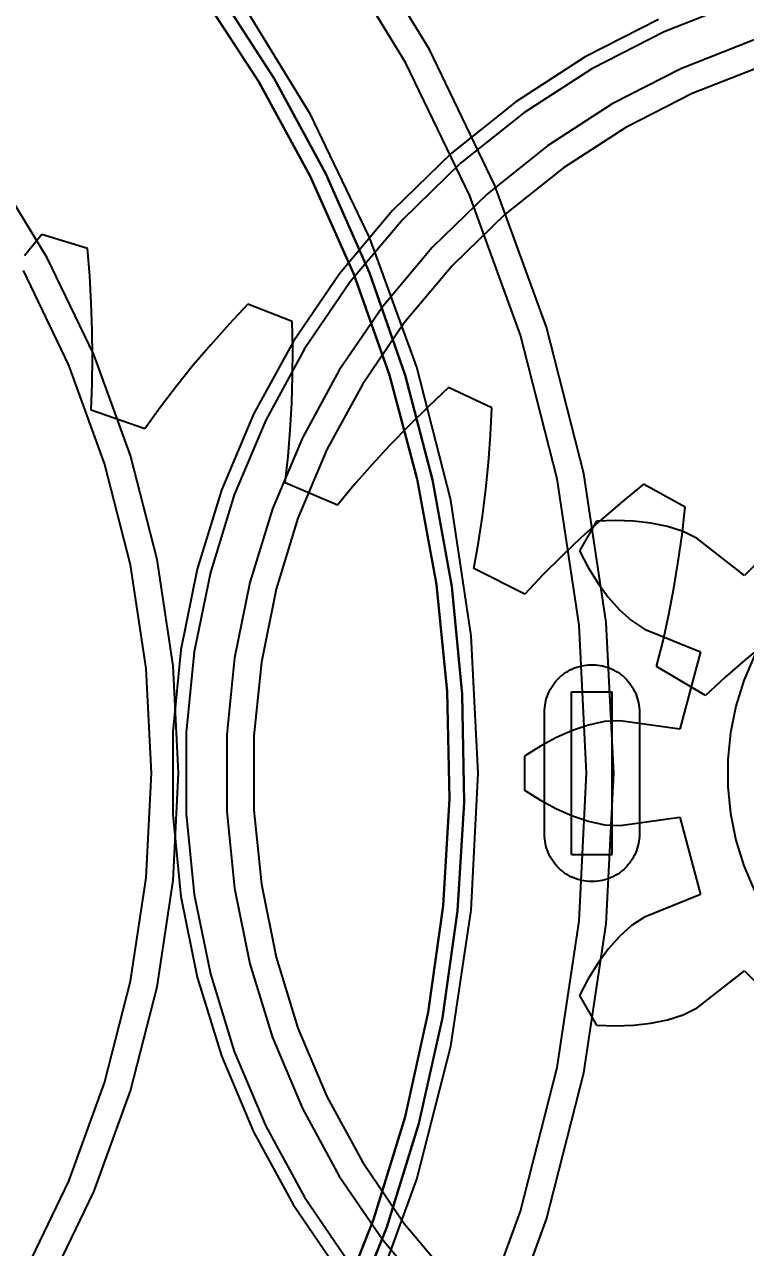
# Model space of a CAD drawing. Header units: millimetres. Extents: x -9 to 221, y -53 to 196.
# Drawn here: x 32.06 to 37.38, y 142.2 to 151.22 of the extents above; entities that cross this region are included whole.
import ezdxf

# ---------------------------------------------------------------- set-up
doc = ezdxf.new("R2010")
doc.units = ezdxf.units.MM
doc.linetypes.add('DASHED', pattern=[1.524, 1.27, -0.254])
for name, color, linetype in [('DIMS', 3, 'CONTINUOUS'), ('HIDDEN', 8, 'DASHED'), ('VISIBLE', 7, 'CONTINUOUS')]:
    doc.layers.add(name, color=color, linetype=linetype)
doc.styles.add('OpenSansCondensed-Light', font='OpenSansCondensed-Light.ttf')
doc.dimstyles.new('EZDXF', dxfattribs={"dimtxt": 0.25, "dimasz": 0.175, "dimexe": 0.375, "dimexo": 0.125, "dimgap": 0.1, "dimtad": 1, "dimlfac": 100, "dimzin": 12, "dimdsep": 46, "dimtxsty": 'OpenSansCondensed-Light', "dimblk": 'ARCHTICK', "dimcen": 2.5, "dimazin": 3, "dimtfac": 0.5, "dimtmove": 2, "dimatfit": 3})

# ---------------------------------------------------------------- blocks, each defined once
blk = doc.blocks.new('_ARCHTICK')
at = {"color": 0, "linetype": 'BYBLOCK', "const_width": 0.15}
blk.add_lwpolyline([(-0.5, -0.5), (0.5, 0.5)], dxfattribs=at)

msp = doc.modelspace()

# ---------------------------------------------------------------- linework, layer by layer
at = {"layer": 'HIDDEN'}
for points in [[(36.41, 145.7), (36.35454, 146.81118), (36.18872, 147.91131), (35.91419, 148.98947), (35.53367, 150.03493), (35.05095, 151.03731), (34.47082, 151.98665), (33.79906, 152.87351), (33.04232, 153.68907), (32.20815, 154.42524), (31.30482, 155.07469)], [(36.21, 145.7), (36.15554, 146.79126), (35.99269, 147.87168), (35.72308, 148.93052), (35.34938, 149.95725), (34.87531, 150.94166), (34.30558, 151.87399), (33.64585, 152.74495), (32.90268, 153.5459), (32.08345, 154.26887), (31.19631, 154.90668)], [(35.41, 145.7), (35.35951, 146.71161), (35.20855, 147.71316), (34.95862, 148.69471), (34.6122, 149.6465), (34.17273, 150.55906), (33.64459, 151.42333), (33.03301, 152.23072), (32.34409, 152.97321), (31.58466, 153.64341)], [(31.47901, 137.94101), (32.07613, 138.46077), (32.63003, 139.02635), (33.13722, 139.63417), (33.59448, 140.2804), (33.99892, 140.96093), (34.34798, 141.67146), (34.63945, 142.40748), (34.87149, 143.16436), (35.04261, 143.93728), (35.15176, 144.72136), (35.19822, 145.51163), (35.18171, 146.3031), (35.10233, 147.09075), (34.96058, 147.86959), (34.75737, 148.63471), (34.49397, 149.38124), (34.17206, 150.10448), (33.79367, 150.79983), (33.3612, 151.4629), (32.87738, 152.08949), (32.34528, 152.67563), (31.76827, 153.21762)], [(31.53877, 137.84793), (32.1421, 138.37179), (32.70194, 138.94188), (33.21478, 139.55461), (33.67737, 140.2061), (34.0868, 140.89224), (34.44049, 141.60872), (34.73619, 142.35101), (34.97206, 143.11442), (35.14659, 143.89415), (35.25869, 144.68526), (35.30765, 145.48278), (35.29317, 146.28167), (35.21533, 147.07689), (35.07462, 147.86342), (34.87194, 148.6363), (34.60856, 149.39066), (34.28614, 150.12174), (33.90671, 150.82493), (33.47268, 151.49578), (32.98678, 152.13008), (32.45206, 152.72381), (31.87192, 153.27323)], [(37.33908, 151.38756), (36.78228, 151.16904), (36.25, 150.89615), (35.74754, 150.57163), (35.27988, 150.19869), (34.85169, 149.78104), (34.4672, 149.32283), (34.13025, 148.82861), (33.84419, 148.3033), (33.61184, 147.75212), (33.43554, 147.18054), (33.31702, 146.59425), (33.25746, 145.99908), (33.25746, 145.40092), (33.31702, 144.80575), (33.43554, 144.21946), (33.61184, 143.64788), (33.84419, 143.0967), (34.13025, 142.57139), (34.4672, 142.07717)], [(37.33908, 151.38756), (36.78228, 151.16904), (36.25, 150.89615), (35.74754, 150.57163), (35.27988, 150.19869), (34.85169, 149.78104), (34.4672, 149.32283), (34.13025, 148.82861), (33.84419, 148.3033), (33.61184, 147.75212), (33.43554, 147.18054), (33.31702, 146.59425), (33.25746, 145.99908), (33.25746, 145.40092), (33.31702, 144.80575), (33.43554, 144.21946), (33.61184, 143.64788), (33.84419, 143.0967), (34.13025, 142.57139), (34.4672, 142.07717)], [(37.33908, 151.38756), (36.78228, 151.16904), (36.25, 150.89615), (35.74754, 150.57163), (35.27988, 150.19869), (34.85169, 149.78104), (34.4672, 149.32283), (34.13025, 148.82861), (33.84419, 148.3033), (33.61184, 147.75212), (33.43554, 147.18054), (33.31702, 146.59425), (33.25746, 145.99908), (33.25746, 145.40092), (33.31702, 144.80575), (33.43554, 144.21946), (33.61184, 143.64788), (33.84419, 143.0967), (34.13025, 142.57139), (34.4672, 142.07717)], [(37.33908, 151.38756), (36.78228, 151.16904), (36.25, 150.89615), (35.74754, 150.57163), (35.27988, 150.19869), (34.85169, 149.78104), (34.4672, 149.32283), (34.13025, 148.82861), (33.84419, 148.3033), (33.61184, 147.75212), (33.43554, 147.18054), (33.31702, 146.59425), (33.25746, 145.99908), (33.25746, 145.40092), (33.31702, 144.80575), (33.43554, 144.21946), (33.61184, 143.64788), (33.84419, 143.0967), (34.13025, 142.57139), (34.4672, 142.07717)], [(36.74115, 151.26019), (36.2, 150.98275), (35.68916, 150.65282), (35.21372, 150.27367), (34.77838, 149.84905), (34.38749, 149.38321), (34.04493, 148.88075), (33.75409, 148.34669), (33.51788, 147.78632), (33.33863, 147.20522), (33.21813, 146.60916), (33.15758, 146.00406), (33.15758, 145.39594), (33.21813, 144.79084), (33.33863, 144.19478), (33.51788, 143.61368), (33.75409, 143.05331), (34.04493, 142.51925), (34.38749, 142.01679)], [(36.74115, 151.26019), (36.2, 150.98275), (35.68916, 150.65282), (35.21372, 150.27367), (34.77838, 149.84905), (34.38749, 149.38321), (34.04493, 148.88075), (33.75409, 148.34669), (33.51788, 147.78632), (33.33863, 147.20522), (33.21813, 146.60916), (33.15758, 146.00406), (33.15758, 145.39594), (33.21813, 144.79084), (33.33863, 144.19478), (33.51788, 143.61368), (33.75409, 143.05331), (34.04493, 142.51925), (34.38749, 142.01679)], [(37.98163, 151.25709), (37.43463, 151.10319), (36.90566, 150.89558), (36.4, 150.63634), (35.92266, 150.32805), (35.47839, 149.97375), (35.0716, 149.57698), (34.70634, 149.14169), (34.38624, 148.67218), (34.11448, 148.17314), (33.89375, 147.64951), (33.72626, 147.10652), (33.61366, 146.54954), (33.55709, 145.98412), (33.55709, 145.41588), (33.61366, 144.85046), (33.72626, 144.29348), (33.89375, 143.75049), (34.11448, 143.22686), (34.38624, 142.72782), (34.70634, 142.25831), (35.0716, 141.82302)], [(37.98163, 151.25709), (37.43463, 151.10319), (36.90566, 150.89558), (36.4, 150.63634), (35.92266, 150.32805), (35.47839, 149.97375), (35.0716, 149.57698), (34.70634, 149.14169), (34.38624, 148.67218), (34.11448, 148.17314), (33.89375, 147.64951), (33.72626, 147.10652), (33.61366, 146.54954), (33.55709, 145.98412), (33.55709, 145.41588), (33.61366, 144.85046), (33.72626, 144.29348), (33.89375, 143.75049), (34.11448, 143.22686), (34.38624, 142.72782), (34.70634, 142.25831), (35.0716, 141.82302)], [(37.49832, 150.9136), (36.98792, 150.71328), (36.5, 150.46314), (36.03941, 150.16566), (35.61073, 149.8238), (35.21821, 149.44095), (34.86577, 149.02092), (34.5569, 148.56789), (34.29467, 148.08636), (34.08169, 147.58111), (33.92007, 147.05717), (33.81143, 146.51973), (33.75684, 145.97415), (33.75684, 145.42585), (33.81143, 144.88027), (33.92007, 144.34283), (34.08169, 143.81889), (34.29467, 143.31364), (34.5569, 142.83211), (34.86577, 142.37908), (35.21821, 141.95905)], [(37.49832, 150.9136), (36.98792, 150.71328), (36.5, 150.46314), (36.03941, 150.16566), (35.61073, 149.8238), (35.21821, 149.44095), (34.86577, 149.02092), (34.5569, 148.56789), (34.29467, 148.08636), (34.08169, 147.58111), (33.92007, 147.05717), (33.81143, 146.51973), (33.75684, 145.97415), (33.75684, 145.42585), (33.81143, 144.88027), (33.92007, 144.34283), (34.08169, 143.81889), (34.29467, 143.31364), (34.5569, 142.83211), (34.86577, 142.37908), (35.21821, 141.95905)], [(33.2, 145.7), (33.16049, 146.49156), (33.04237, 147.27526), (32.8468, 148.0433), (32.57574, 148.78806), (32.23186, 149.50212), (31.8186, 150.17839)], [(33.2, 145.7), (33.16049, 146.49156), (33.04237, 147.27526), (32.8468, 148.0433), (32.57574, 148.78806), (32.23186, 149.50212), (31.8186, 150.17839)], [(32.19258, 149.67391), (32.06418, 149.51671)], [(32.19258, 149.67391), (32.06418, 149.51671)], [(32.52827, 149.56978), (32.19258, 149.67391)], [(32.52827, 149.56978), (32.19258, 149.67391)], [(32.54516, 149.36751), (32.52827, 149.56978)], [(32.54516, 149.36751), (32.52827, 149.56978)], [(33, 145.7), (32.96149, 146.47165), (32.84634, 147.23563), (32.65569, 147.98435), (32.39144, 148.71037), (32.05622, 149.40647)], [(33, 145.7), (32.96149, 146.47165), (32.84634, 147.23563), (32.65569, 147.98435), (32.39144, 148.71037), (32.05622, 149.40647)], [(32.55736, 149.16649), (32.54516, 149.36751)], [(32.55736, 149.16649), (32.54516, 149.36751)], [(32.56469, 148.96683), (32.55736, 149.16649)], [(32.56469, 148.96683), (32.55736, 149.16649)], [(33.71156, 149.15889), (33.57295, 149.01062)], [(33.71156, 149.15889), (33.57295, 149.01062)], [(34.03955, 149.03257), (33.71156, 149.15889)], [(34.03955, 149.03257), (33.71156, 149.15889)], [(32.56694, 148.76864), (32.56469, 148.96683)], [(32.56694, 148.76864), (32.56469, 148.96683)], [(33.57295, 149.01062), (33.43879, 148.86042)], [(33.57295, 149.01062), (33.43879, 148.86042)], [(34.04289, 148.82962), (34.03955, 149.03257)], [(34.04289, 148.82962), (34.03955, 149.03257)], [(33.43879, 148.86042), (33.3093, 148.70827)], [(33.43879, 148.86042), (33.3093, 148.70827)], [(34.04164, 148.62824), (34.04289, 148.82962)], [(34.04164, 148.62824), (34.04289, 148.82962)], [(32.56382, 148.57206), (32.56694, 148.76864)], [(32.56382, 148.57206), (32.56694, 148.76864)], [(33.3093, 148.70827), (33.18471, 148.55413)], [(33.3093, 148.70827), (33.18471, 148.55413)], [(34.03562, 148.42854), (34.04164, 148.62824)], [(34.03562, 148.42854), (34.04164, 148.62824)], [(32.55498, 148.37724), (32.56382, 148.57206)], [(32.55498, 148.37724), (32.56382, 148.57206)], [(33.18471, 148.55413), (33.06532, 148.39792)], [(33.18471, 148.55413), (33.06532, 148.39792)], [(35.19276, 148.54357), (35.04455, 148.40489)], [(35.19276, 148.54357), (35.04455, 148.40489)], [(35.51157, 148.39563), (35.19276, 148.54357)], [(35.51157, 148.39563), (35.19276, 148.54357)], [(34.02462, 148.23064), (34.03562, 148.42854)], [(34.02462, 148.23064), (34.03562, 148.42854)], [(32.95153, 148.23955), (32.55498, 148.37724)], [(32.95153, 148.23955), (32.55498, 148.37724)], [(33.06532, 148.39792), (32.95153, 148.23955)], [(33.06532, 148.39792), (32.95153, 148.23955)], [(35.04455, 148.40489), (34.90066, 148.26398)], [(35.04455, 148.40489), (34.90066, 148.26398)], [(35.50135, 148.1929), (35.51157, 148.39563)], [(35.50135, 148.1929), (35.51157, 148.39563)], [(34.00838, 148.03471), (34.02462, 148.23064)], [(34.00838, 148.03471), (34.02462, 148.23064)], [(34.90066, 148.26398), (34.76129, 148.12082)], [(34.90066, 148.26398), (34.76129, 148.12082)], [(35.48665, 147.99206), (35.50135, 148.1929)], [(35.48665, 147.99206), (35.50135, 148.1929)], [(34.76129, 148.12082), (34.62669, 147.97534)], [(34.76129, 148.12082), (34.62669, 147.97534)], [(33.98655, 147.84092), (34.00838, 148.03471)], [(33.98655, 147.84092), (34.00838, 148.03471)], [(34.62669, 147.97534), (34.49713, 147.82746)], [(34.62669, 147.97534), (34.49713, 147.82746)], [(35.4673, 147.7932), (35.48665, 147.99206)], [(35.4673, 147.7932), (35.48665, 147.99206)], [(34.37301, 147.67704), (33.98655, 147.84092)], [(34.37301, 147.67704), (33.98655, 147.84092)], [(34.49713, 147.82746), (34.37301, 147.67704)], [(34.49713, 147.82746), (34.37301, 147.67704)], [(35.44311, 147.59648), (35.4673, 147.7932)], [(35.44311, 147.59648), (35.4673, 147.7932)], [(36.62954, 147.83069), (36.4724, 147.70221)], [(36.62954, 147.83069), (36.4724, 147.70221)], [(36.93776, 147.66178), (36.62954, 147.83069)], [(36.93776, 147.66178), (36.62954, 147.83069)], [(36.4724, 147.70221), (36.31942, 147.57124)], [(36.4724, 147.70221), (36.31942, 147.57124)], [(36.91403, 147.46019), (36.93776, 147.66178)], [(36.91403, 147.46019), (36.93776, 147.66178)], [(35.41382, 147.40207), (35.44311, 147.59648)], [(35.41382, 147.40207), (35.44311, 147.59648)], [(36.28389, 147.55801), (36.15786, 147.33972)], [(36.28389, 147.55801), (36.15786, 147.33972)], [(36.31942, 147.57124), (36.17081, 147.4377)], [(36.31942, 147.57124), (36.17081, 147.4377)], [(36.42237, 147.56359), (36.28389, 147.55801)], [(36.42237, 147.56359), (36.28389, 147.55801)], [(36.55631, 147.55923), (36.42237, 147.56359)], [(36.55631, 147.55923), (36.42237, 147.56359)], [(36.68494, 147.54476), (36.55631, 147.55923)], [(36.68494, 147.54476), (36.55631, 147.55923)], [(36.80727, 147.51975), (36.68494, 147.54476)], [(36.80727, 147.51975), (36.68494, 147.54476)], [(36.92182, 147.48311), (36.80727, 147.51975)], [(36.92182, 147.48311), (36.80727, 147.51975)], [(37.79184, 147.57467), (37.37533, 147.15816)], [(37.79184, 147.57467), (37.37533, 147.15816)], [(36.17081, 147.4377), (36.02678, 147.30154)], [(36.17081, 147.4377), (36.02678, 147.30154)], [(36.88594, 147.26078), (36.91403, 147.46019)], [(36.88594, 147.26078), (36.91403, 147.46019)], [(37.0248, 147.43081), (36.92182, 147.48311)], [(37.0248, 147.43081), (36.92182, 147.48311)], [(37.37533, 147.15816), (37.0248, 147.43081)], [(37.37533, 147.15816), (37.0248, 147.43081)], [(35.37909, 147.21017), (35.41382, 147.40207)], [(35.37909, 147.21017), (35.41382, 147.40207)], [(36.15786, 147.33972), (36.22227, 147.21701)], [(36.15786, 147.33972), (36.22227, 147.21701)], [(36.02678, 147.30154), (35.88764, 147.16264)], [(36.02678, 147.30154), (35.88764, 147.16264)], [(36.85336, 147.06366), (36.88594, 147.26078)], [(36.85336, 147.06366), (36.88594, 147.26078)], [(35.75375, 147.02085), (35.37909, 147.21017)], [(35.75375, 147.02085), (35.37909, 147.21017)], [(35.88764, 147.16264), (35.75375, 147.02085)], [(35.88764, 147.16264), (35.75375, 147.02085)], [(36.22227, 147.21701), (36.29302, 147.10319)], [(36.22227, 147.21701), (36.29302, 147.10319)], [(36.29302, 147.10319), (36.36986, 146.99903)], [(36.29302, 147.10319), (36.36986, 146.99903)], [(36.81608, 146.86899), (36.85336, 147.06366)], [(36.81608, 146.86899), (36.85336, 147.06366)], [(36.36986, 146.99903), (36.45268, 146.90559)], [(36.36986, 146.99903), (36.45268, 146.90559)], [(36.45268, 146.90559), (36.54169, 146.82471)], [(36.45268, 146.90559), (36.54169, 146.82471)], [(36.54169, 146.82471), (36.63848, 146.76168)], [(36.54169, 146.82471), (36.63848, 146.76168)], [(36.77387, 146.67697), (36.81608, 146.86899)], [(36.77387, 146.67697), (36.81608, 146.86899)], [(36.63848, 146.76168), (37.04986, 146.59444)], [(36.63848, 146.76168), (37.04986, 146.59444)], [(36.7264, 146.48782), (36.77387, 146.67697)], [(36.7264, 146.48782), (36.77387, 146.67697)], [(37.53155, 146.66196), (37.37875, 146.53572)], [(37.53155, 146.66196), (37.37875, 146.53572)], [(37.04986, 146.59444), (36.89741, 146.02547)], [(37.04986, 146.59444), (36.89741, 146.02547)], [(37.37875, 146.53572), (37.23064, 146.40643)], [(37.37875, 146.53572), (37.23064, 146.40643)], [(37.44806, 146.56777), (37.37061, 146.38404), (37.31185, 146.19351), (37.27234, 145.99808), (37.25249, 145.79969), (37.25249, 145.60031), (37.27234, 145.40192), (37.31185, 145.20649), (37.37061, 145.01596), (37.44806, 144.83223)], [(37.44806, 146.56777), (37.37061, 146.38404), (37.31185, 146.19351), (37.27234, 145.99808), (37.25249, 145.79969), (37.25249, 145.60031), (37.27234, 145.40192), (37.31185, 145.20649), (37.37061, 145.01596), (37.44806, 144.83223)], [(35.9, 146.15), (35.90044, 146.16745), (35.90174, 146.18485), (35.90391, 146.20216), (35.90694, 146.21935), (35.91082, 146.23637), (35.91555, 146.25316), (35.92111, 146.26971), (35.92748, 146.28595), (35.93466, 146.30186), (35.94262, 146.31739), (35.95135, 146.3325), (35.96082, 146.34716), (35.971, 146.36133), (35.98188, 146.37498), (35.99343, 146.38806), (36.00562, 146.40055), (36.01841, 146.41242), (36.03178, 146.42364), (36.04569, 146.43418), (36.06011, 146.44401), (36.075, 146.45311), (36.09033, 146.46146), (36.10605, 146.46903), (36.12213, 146.47581), (36.13853, 146.48177), (36.15521, 146.48692), (36.17212, 146.49122), (36.18922, 146.49468), (36.20648, 146.49728), (36.22384, 146.49902), (36.24127, 146.49989), (36.25873, 146.49989), (36.27616, 146.49902), (36.29352, 146.49728), (36.31078, 146.49468), (36.32788, 146.49122), (36.34479, 146.48692), (36.36147, 146.48177), (36.37787, 146.47581), (36.39395, 146.46903), (36.40967, 146.46146), (36.425, 146.45311), (36.43989, 146.44401), (36.45431, 146.43418), (36.46822, 146.42364), (36.48159, 146.41242), (36.49438, 146.40055), (36.50657, 146.38806), (36.51812, 146.37498), (36.529, 146.36133), (36.53918, 146.34716), (36.54865, 146.3325), (36.55738, 146.31739), (36.56534, 146.30186), (36.57252, 146.28595), (36.57889, 146.26971), (36.58445, 146.25316), (36.58918, 146.23637), (36.59306, 146.21935), (36.59609, 146.20216), (36.59826, 146.18485), (36.59956, 146.16745), (36.6, 146.15)], [(35.9, 146.15), (35.90044, 146.16745), (35.90174, 146.18485), (35.90391, 146.20216), (35.90694, 146.21935), (35.91082, 146.23637), (35.91555, 146.25316), (35.92111, 146.26971), (35.92748, 146.28595), (35.93466, 146.30186), (35.94262, 146.31739), (35.95135, 146.3325), (35.96082, 146.34716), (35.971, 146.36133), (35.98188, 146.37498), (35.99343, 146.38806), (36.00562, 146.40055), (36.01841, 146.41242), (36.03178, 146.42364), (36.04569, 146.43418), (36.06011, 146.44401), (36.075, 146.45311), (36.09033, 146.46146), (36.10605, 146.46903), (36.12213, 146.47581), (36.13853, 146.48177), (36.15521, 146.48692), (36.17212, 146.49122), (36.18922, 146.49468), (36.20648, 146.49728), (36.22384, 146.49902), (36.24127, 146.49989), (36.25873, 146.49989), (36.27616, 146.49902), (36.29352, 146.49728), (36.31078, 146.49468), (36.32788, 146.49122), (36.34479, 146.48692), (36.36147, 146.48177), (36.37787, 146.47581), (36.39395, 146.46903), (36.40967, 146.46146), (36.425, 146.45311), (36.43989, 146.44401), (36.45431, 146.43418), (36.46822, 146.42364), (36.48159, 146.41242), (36.49438, 146.40055), (36.50657, 146.38806), (36.51812, 146.37498), (36.529, 146.36133), (36.53918, 146.34716), (36.54865, 146.3325), (36.55738, 146.31739), (36.56534, 146.30186), (36.57252, 146.28595), (36.57889, 146.26971), (36.58445, 146.25316), (36.58918, 146.23637), (36.59306, 146.21935), (36.59609, 146.20216), (36.59826, 146.18485), (36.59956, 146.16745), (36.6, 146.15)], [(37.08758, 146.2739), (36.7264, 146.48782)], [(37.08758, 146.2739), (36.7264, 146.48782)], [(37.23064, 146.40643), (37.08758, 146.2739)], [(37.23064, 146.40643), (37.08758, 146.2739)], [(36.1, 145.1), (36.1, 146.3)], [(36.1, 146.3), (36.4, 146.3)], [(36.1, 145.1), (36.1, 146.3)], [(36.1, 146.3), (36.4, 146.3)], [(36.4, 145.1), (36.4, 146.3)], [(36.4, 145.1), (36.4, 146.3)], [(35.9, 145.25), (35.9, 146.15)], [(35.9, 145.25), (35.9, 146.15)], [(36.34218, 146.08013), (36.22466, 146.05458)], [(36.34218, 146.08013), (36.22466, 146.05458)], [(36.45752, 146.08632), (36.34218, 146.08013)], [(36.45752, 146.08632), (36.34218, 146.08013)], [(36.89741, 146.02547), (36.45752, 146.08632)], [(36.89741, 146.02547), (36.45752, 146.08632)], [(36.6, 146.15), (36.6, 145.25)], [(36.6, 146.15), (36.6, 145.25)], [(36.10621, 146.01508), (35.98758, 145.96329)], [(36.10621, 146.01508), (35.98758, 145.96329)], [(36.22466, 146.05458), (36.10621, 146.01508)], [(36.22466, 146.05458), (36.10621, 146.01508)], [(35.8694, 145.9001), (35.75227, 145.82603)], [(35.8694, 145.9001), (35.75227, 145.82603)], [(35.98758, 145.96329), (35.8694, 145.9001)], [(35.98758, 145.96329), (35.8694, 145.9001)], [(35.75227, 145.82603), (35.75227, 145.57397)], [(35.75227, 145.82603), (35.75227, 145.57397)], [(30.76227, 137.16534), (31.58466, 137.75659), (32.34409, 138.42679), (33.03301, 139.16928), (33.64459, 139.97667), (34.17273, 140.84094), (34.6122, 141.7535), (34.95862, 142.70529), (35.20855, 143.68684), (35.35951, 144.68839), (35.41, 145.7)], [(31.8186, 141.22161), (32.23186, 141.89788), (32.57574, 142.61194), (32.8468, 143.3567), (33.04237, 144.12474), (33.16049, 144.90844), (33.2, 145.7)], [(31.8186, 141.22161), (32.23186, 141.89788), (32.57574, 142.61194), (32.8468, 143.3567), (33.04237, 144.12474), (33.16049, 144.90844), (33.2, 145.7)], [(32.05622, 141.99353), (32.39144, 142.68963), (32.65569, 143.41565), (32.84634, 144.16437), (32.96149, 144.92835), (33, 145.7)], [(32.05622, 141.99353), (32.39144, 142.68963), (32.65569, 143.41565), (32.84634, 144.16437), (32.96149, 144.92835), (33, 145.7)], [(32.08345, 137.13113), (32.90268, 137.8541), (33.64585, 138.65505), (34.30558, 139.52601), (34.87531, 140.45834), (35.34938, 141.44275), (35.72308, 142.46948), (35.99269, 143.52832), (36.15554, 144.60874), (36.21, 145.7)], [(32.20815, 136.97476), (33.04232, 137.71093), (33.79906, 138.52649), (34.47082, 139.41335), (35.05095, 140.36269), (35.53367, 141.36507), (35.91419, 142.41053), (36.18872, 143.48869), (36.35454, 144.58882), (36.41, 145.7)], [(35.75227, 145.57397), (35.8694, 145.4999)], [(35.75227, 145.57397), (35.8694, 145.4999)], [(35.8694, 145.4999), (35.98758, 145.43671)], [(35.8694, 145.4999), (35.98758, 145.43671)], [(35.98758, 145.43671), (36.10621, 145.38492)], [(35.98758, 145.43671), (36.10621, 145.38492)], [(36.10621, 145.38492), (36.22466, 145.34542)], [(36.10621, 145.38492), (36.22466, 145.34542)], [(36.22466, 145.34542), (36.34218, 145.31987)], [(36.22466, 145.34542), (36.34218, 145.31987)], [(36.45752, 145.31368), (36.89741, 145.37453)], [(36.45752, 145.31368), (36.89741, 145.37453)], [(36.89741, 145.37453), (37.04986, 144.80556)], [(36.89741, 145.37453), (37.04986, 144.80556)], [(36.34218, 145.31987), (36.45752, 145.31368)], [(36.34218, 145.31987), (36.45752, 145.31368)], [(36.6, 145.25), (36.59956, 145.23255), (36.59826, 145.21515), (36.59609, 145.19784), (36.59306, 145.18065), (36.58918, 145.16363), (36.58445, 145.14684), (36.57889, 145.13029), (36.57252, 145.11405), (36.56534, 145.09814), (36.55738, 145.08261), (36.54865, 145.0675), (36.53918, 145.05284), (36.529, 145.03867), (36.51812, 145.02502), (36.50657, 145.01194), (36.49438, 144.99945), (36.48159, 144.98758), (36.46822, 144.97636), (36.45431, 144.96582), (36.43989, 144.95599), (36.425, 144.94689), (36.40967, 144.93854), (36.39395, 144.93097), (36.37787, 144.92419), (36.36147, 144.91823), (36.34479, 144.91308), (36.32788, 144.90878), (36.31078, 144.90532), (36.29352, 144.90272), (36.27616, 144.90098), (36.25873, 144.90011), (36.24127, 144.90011), (36.22384, 144.90098), (36.20648, 144.90272), (36.18922, 144.90532), (36.17212, 144.90878), (36.15521, 144.91308), (36.13853, 144.91823), (36.12213, 144.92419), (36.10605, 144.93097), (36.09033, 144.93854), (36.075, 144.94689), (36.06011, 144.95599), (36.04569, 144.96582), (36.03178, 144.97636), (36.01841, 144.98758), (36.00562, 144.99945), (35.99343, 145.01194), (35.98188, 145.02502), (35.971, 145.03867), (35.96082, 145.05284), (35.95135, 145.0675), (35.94262, 145.08261), (35.93466, 145.09814), (35.92748, 145.11405), (35.92111, 145.13029), (35.91555, 145.14684), (35.91082, 145.16363), (35.90694, 145.18065), (35.90391, 145.19784), (35.90174, 145.21515), (35.90044, 145.23255), (35.9, 145.25)], [(36.6, 145.25), (36.59956, 145.23255), (36.59826, 145.21515), (36.59609, 145.19784), (36.59306, 145.18065), (36.58918, 145.16363), (36.58445, 145.14684), (36.57889, 145.13029), (36.57252, 145.11405), (36.56534, 145.09814), (36.55738, 145.08261), (36.54865, 145.0675), (36.53918, 145.05284), (36.529, 145.03867), (36.51812, 145.02502), (36.50657, 145.01194), (36.49438, 144.99945), (36.48159, 144.98758), (36.46822, 144.97636), (36.45431, 144.96582), (36.43989, 144.95599), (36.425, 144.94689), (36.40967, 144.93854), (36.39395, 144.93097), (36.37787, 144.92419), (36.36147, 144.91823), (36.34479, 144.91308), (36.32788, 144.90878), (36.31078, 144.90532), (36.29352, 144.90272), (36.27616, 144.90098), (36.25873, 144.90011), (36.24127, 144.90011), (36.22384, 144.90098), (36.20648, 144.90272), (36.18922, 144.90532), (36.17212, 144.90878), (36.15521, 144.91308), (36.13853, 144.91823), (36.12213, 144.92419), (36.10605, 144.93097), (36.09033, 144.93854), (36.075, 144.94689), (36.06011, 144.95599), (36.04569, 144.96582), (36.03178, 144.97636), (36.01841, 144.98758), (36.00562, 144.99945), (35.99343, 145.01194), (35.98188, 145.02502), (35.971, 145.03867), (35.96082, 145.05284), (35.95135, 145.0675), (35.94262, 145.08261), (35.93466, 145.09814), (35.92748, 145.11405), (35.92111, 145.13029), (35.91555, 145.14684), (35.91082, 145.16363), (35.90694, 145.18065), (35.90391, 145.19784), (35.90174, 145.21515), (35.90044, 145.23255), (35.9, 145.25)], [(36.1, 145.1), (36.4, 145.1)], [(36.1, 145.1), (36.4, 145.1)], [(37.04986, 144.80556), (36.63848, 144.63832)], [(37.04986, 144.80556), (36.63848, 144.63832)], [(36.63848, 144.63832), (36.54169, 144.57529)], [(36.63848, 144.63832), (36.54169, 144.57529)], [(36.54169, 144.57529), (36.45268, 144.49441)], [(36.54169, 144.57529), (36.45268, 144.49441)], [(36.45268, 144.49441), (36.36986, 144.40097)], [(36.45268, 144.49441), (36.36986, 144.40097)], [(36.36986, 144.40097), (36.29302, 144.29681)], [(36.36986, 144.40097), (36.29302, 144.29681)], [(36.29302, 144.29681), (36.22227, 144.18299)], [(36.29302, 144.29681), (36.22227, 144.18299)], [(36.22227, 144.18299), (36.15786, 144.06028)], [(36.22227, 144.18299), (36.15786, 144.06028)], [(37.0248, 143.96919), (37.37533, 144.24184)], [(37.0248, 143.96919), (37.37533, 144.24184)], [(37.37533, 144.24184), (37.79184, 143.82533)], [(37.37533, 144.24184), (37.79184, 143.82533)], [(36.15786, 144.06028), (36.28389, 143.84199)], [(36.15786, 144.06028), (36.28389, 143.84199)], [(36.80727, 143.88025), (36.92182, 143.91689)], [(36.80727, 143.88025), (36.92182, 143.91689)], [(36.92182, 143.91689), (37.0248, 143.96919)], [(36.92182, 143.91689), (37.0248, 143.96919)], [(36.28389, 143.84199), (36.42237, 143.83641)], [(36.28389, 143.84199), (36.42237, 143.83641)], [(36.42237, 143.83641), (36.55631, 143.84077)], [(36.42237, 143.83641), (36.55631, 143.84077)], [(36.55631, 143.84077), (36.68494, 143.85524)], [(36.55631, 143.84077), (36.68494, 143.85524)], [(36.68494, 143.85524), (36.80727, 143.88025)], [(36.68494, 143.85524), (36.80727, 143.88025)]]:
    msp.add_lwpolyline(points, dxfattribs=at)
at = {"layer": 'VISIBLE'}
for points in [[(36.41, 145.7), (36.35454, 146.81118), (36.18872, 147.91131), (35.91419, 148.98947), (35.53367, 150.03493), (35.05095, 151.03731), (34.47082, 151.98665), (33.79906, 152.87351), (33.04232, 153.68907), (32.20815, 154.42524), (31.30482, 155.07469)], [(36.21, 145.7), (36.15554, 146.79126), (35.99269, 147.87168), (35.72308, 148.93052), (35.34938, 149.95725), (34.87531, 150.94166), (34.30558, 151.87399), (33.64585, 152.74495), (32.90268, 153.5459), (32.08345, 154.26887), (31.19631, 154.90668)], [(35.41, 145.7), (35.35951, 146.71161), (35.20855, 147.71316), (34.95862, 148.69471), (34.6122, 149.6465), (34.17273, 150.55906), (33.64459, 151.42333), (33.03301, 152.23072), (32.34409, 152.97321), (31.58466, 153.64341)], [(31.76827, 153.21762), (32.34528, 152.67563), (32.87738, 152.08949), (33.3612, 151.4629), (33.79367, 150.79983), (34.17206, 150.10448), (34.49397, 149.38124), (34.75737, 148.63471), (34.96058, 147.86959), (35.10233, 147.09075), (35.18171, 146.3031), (35.19822, 145.51163), (35.15176, 144.72136), (35.04261, 143.93728), (34.87149, 143.16436), (34.63945, 142.40748), (34.34798, 141.67146), (33.99892, 140.96093), (33.59448, 140.2804), (33.13722, 139.63417), (32.63003, 139.02635), (32.07613, 138.46077), (31.47901, 137.94101)], [(31.87192, 153.27323), (32.45206, 152.72381), (32.98678, 152.13008), (33.47268, 151.49578), (33.90671, 150.82493), (34.28614, 150.12174), (34.60856, 149.39066), (34.87194, 148.6363), (35.07462, 147.86342), (35.21533, 147.07689), (35.29317, 146.28167), (35.30765, 145.48278), (35.25869, 144.68526), (35.14659, 143.89415), (34.97206, 143.11442), (34.73619, 142.35101), (34.44049, 141.60872), (34.0868, 140.89224), (33.67737, 140.2061), (33.21478, 139.55461), (32.70194, 138.94188), (32.1421, 138.37179), (31.53877, 137.84793)], [(30.76227, 137.16534), (31.58466, 137.75659), (32.34409, 138.42679), (33.03301, 139.16928), (33.64459, 139.97667), (34.17273, 140.84094), (34.6122, 141.7535), (34.95862, 142.70529), (35.20855, 143.68684), (35.35951, 144.68839), (35.41, 145.7)], [(32.08345, 137.13113), (32.90268, 137.8541), (33.64585, 138.65505), (34.30558, 139.52601), (34.87531, 140.45834), (35.34938, 141.44275), (35.72308, 142.46948), (35.99269, 143.52832), (36.15554, 144.60874), (36.21, 145.7)], [(32.20815, 136.97476), (33.04232, 137.71093), (33.79906, 138.52649), (34.47082, 139.41335), (35.05095, 140.36269), (35.53367, 141.36507), (35.91419, 142.41053), (36.18872, 143.48869), (36.35454, 144.58882), (36.41, 145.7)]]:
    msp.add_lwpolyline(points, dxfattribs=at)

# ---------------------------------------------------------------- dimensions: what is measured, and where the dimension line sits
at = {"layer": 'DIMS'}
msp.add_linear_dim(base=(25.25, 174.7), p1=(25.25, 145.7), p2=(39.25, 145.7), dimstyle='EZDXF', override={"dimtxt": 1.6, "dimasz": 1, "dimexe": 0.6, "dimexo": 0.5, "dimdec": 2}, dxfattribs=at).render()

doc.saveas('drawing.dxf')
